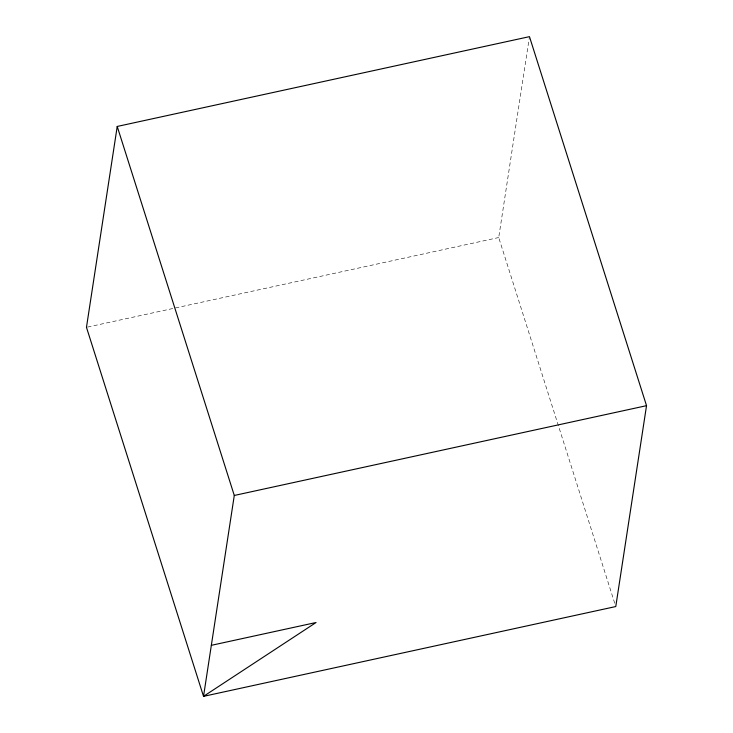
<?xml version="1.0" encoding="UTF-8"?>
<svg xmlns="http://www.w3.org/2000/svg" width="733" height="733" viewBox="0 0 733 733"><rect width="100%" height="100%" fill="white"/><g stroke="black" fill="none" stroke-linecap="round" stroke-linejoin="round"><path stroke-width="0.55" stroke-dasharray="3.67 2.75" d="M614.74 603.286L498.715 237.538L529.299 37.777M87.584 327.083L498.715 237.538"/><path stroke-width="1.1" d="M117.225 126.452L86.467 327.33L203.527 696.35L615.775 606.548L646.533 405.67L529.473 36.65L117.225 126.452L234.285 495.462L203.527 696.35L316.051 622.519L211.342 645.324M234.285 495.462L646.533 405.67"/></g></svg>
